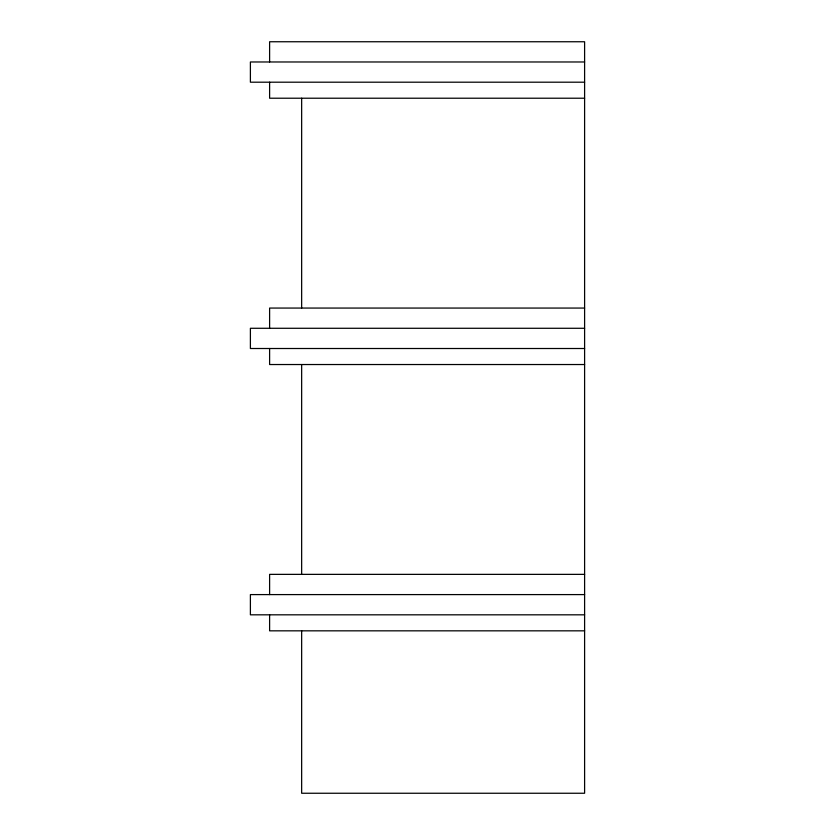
<?xml version="1.0" encoding="UTF-8"?>
<svg xmlns="http://www.w3.org/2000/svg" width="835" height="835" viewBox="0 0 835 835"><rect width="100%" height="100%" fill="white"/><g stroke="black" fill="none" stroke-linecap="round" stroke-linejoin="round"><path stroke-width="1.25" d="M584.604 61.978L250.396 61.978L250.396 82.195L584.604 82.195M584.604 98.217L269.611 98.217L269.611 82.195M584.604 308.063L269.611 308.063L269.611 328.28M584.604 328.28L250.396 328.28L250.396 348.508L584.604 348.508M584.604 364.53L269.611 364.53L269.611 348.508M584.604 574.365L269.611 574.365L269.611 594.593M584.604 594.593L250.396 594.593L250.396 614.821L584.604 614.821M584.604 630.832L269.611 630.832L269.611 614.821M301.654 98.217L301.654 308.063M301.654 364.53L301.654 574.365M301.654 630.832L301.654 793.25L584.604 793.25L584.604 41.75L269.611 41.75L269.611 61.978"/></g></svg>
